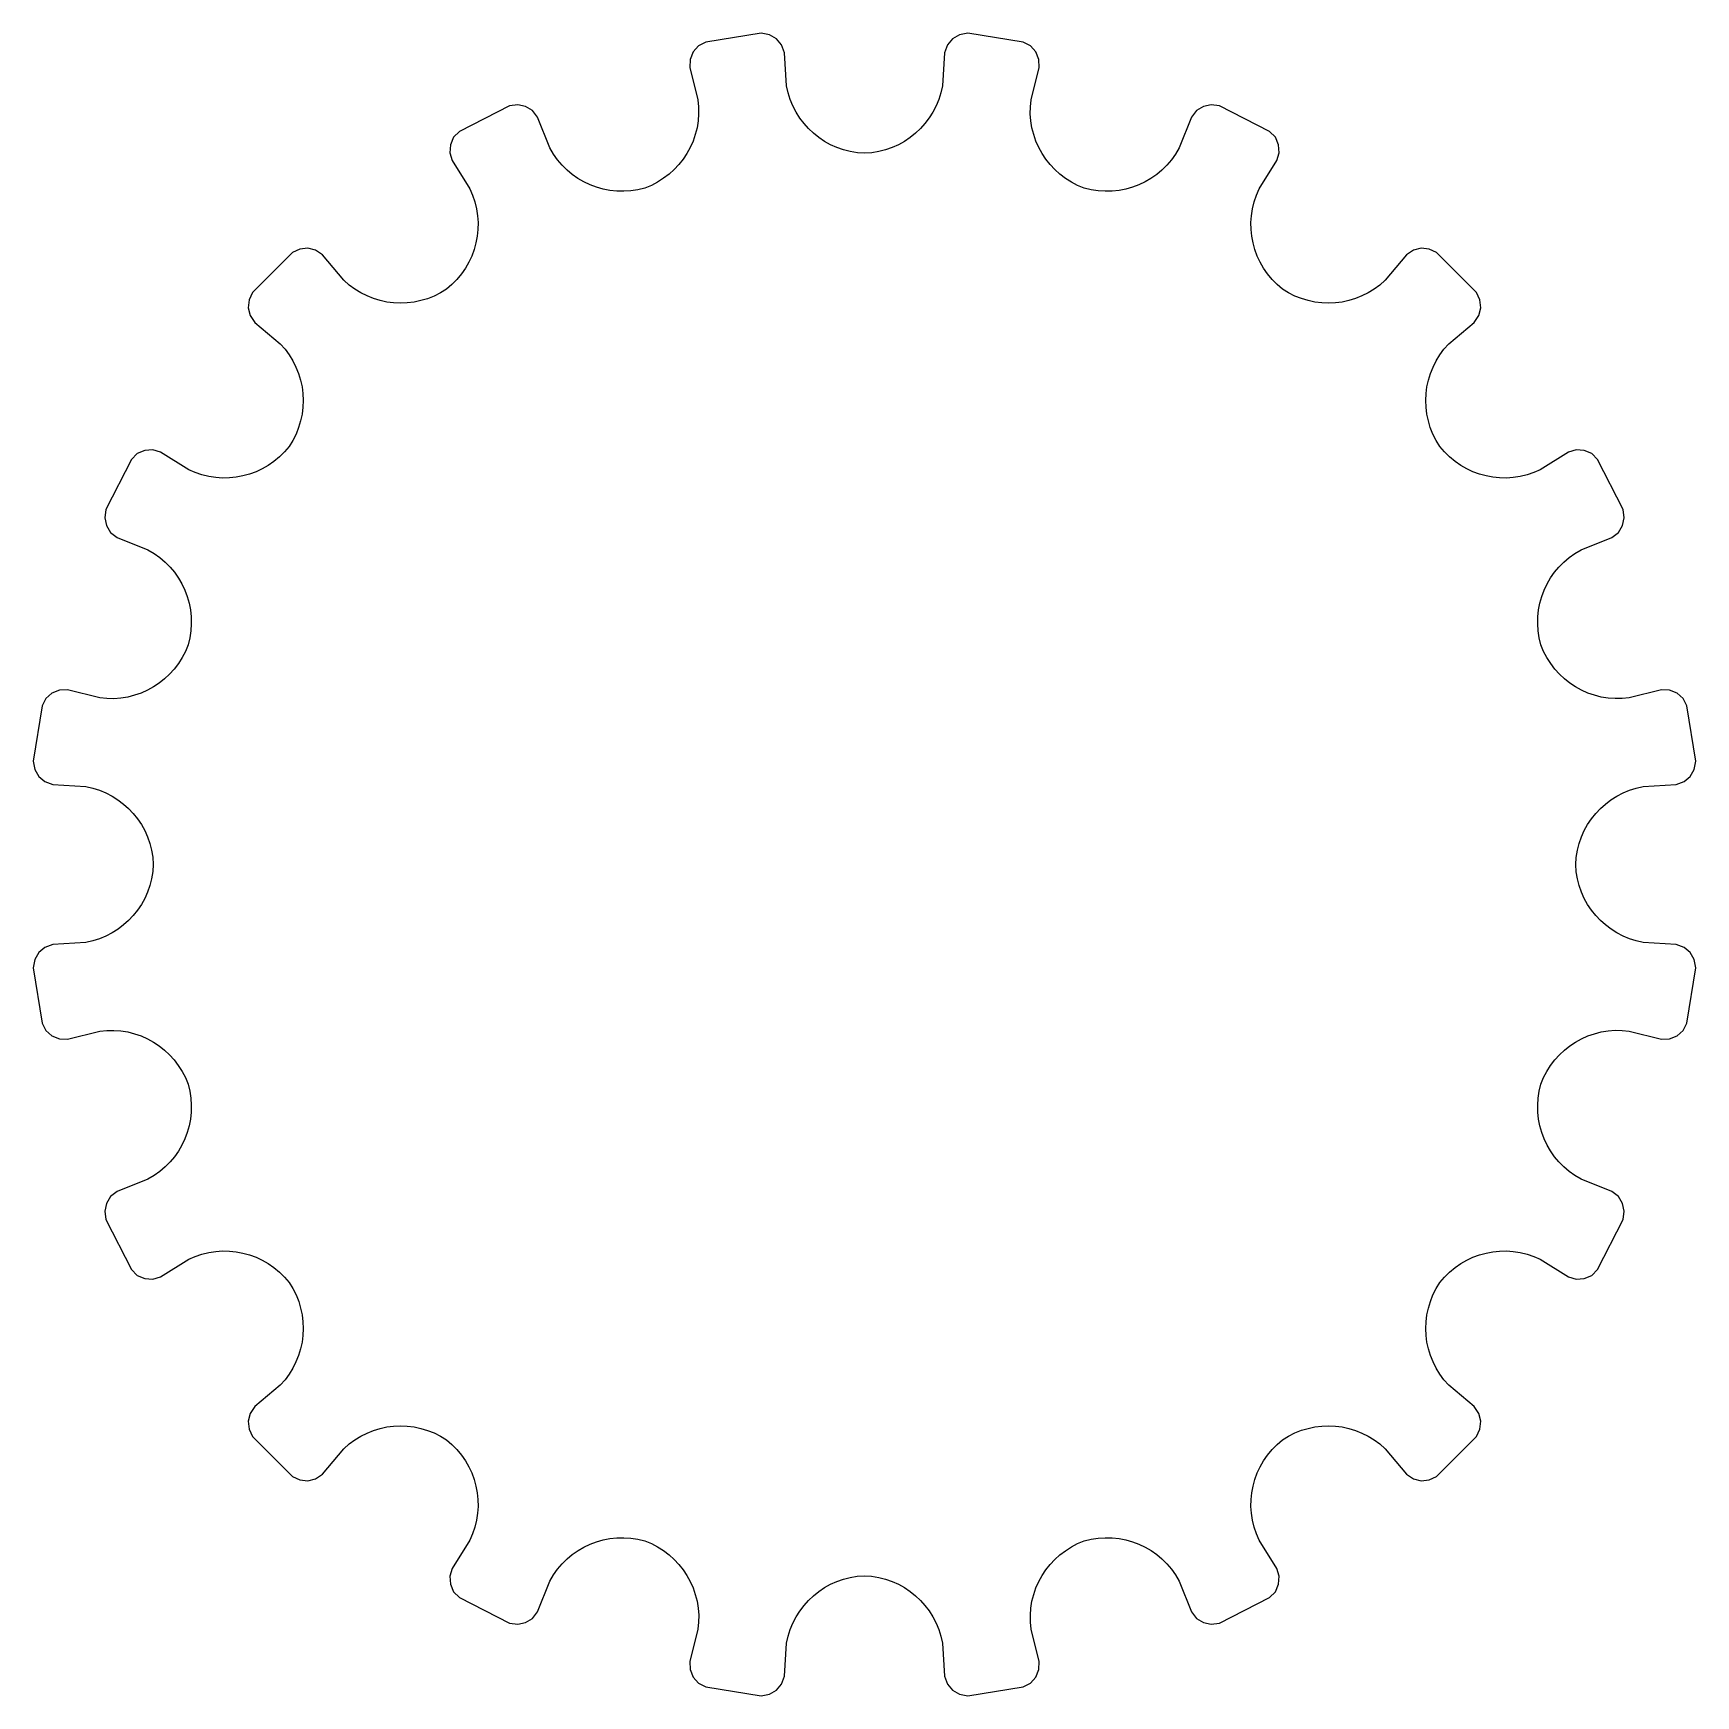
# Model space of a CAD drawing. Extents: x -15.2 to 15.2, y -15.2 to 15.2.
import ezdxf

# ---------------------------------------------------------------- set-up
doc = ezdxf.new("R2010")
doc.units = 0
doc.layers.add('Layer_1', color=7, linetype='CONTINUOUS')

msp = doc.modelspace()

# ---------------------------------------------------------------- linework, layer by layer
at = {"layer": 'Layer_1', "color": 7}
msp.add_lwpolyline([(-1.89, -15.227), (-1.741, -15.2), (-1.614, -15.126), (-1.519, -15.014), (-1.467, -14.871), (-1.427, -14.266), (-1.399, -14.137), (-1.359, -14.014), (-1.31, -13.895), (-1.252, -13.782), (-1.184, -13.675), (-1.108, -13.574), (-1.024, -13.481), (-0.933, -13.394), (-0.835, -13.316), (-0.73, -13.246), (-0.62, -13.185), (-0.504, -13.134), (-0.384, -13.092), (-0.26, -13.06), (-0.132, -13.039), (0, -13.029), (0.131, -13.039), (0.26, -13.06), (0.384, -13.091), (0.505, -13.133), (0.62, -13.185), (0.73, -13.246), (0.835, -13.316), (0.933, -13.394), (1.024, -13.48), (1.108, -13.574), (1.184, -13.674), (1.252, -13.781), (1.31, -13.895), (1.36, -14.013), (1.399, -14.137), (1.427, -14.266), (1.467, -14.871), (1.519, -15.014), (1.614, -15.126), (1.741, -15.2), (1.89, -15.227), (2.908, -15.066), (3.041, -14.994), (3.139, -14.885), (3.195, -14.748), (3.2, -14.597), (3.051, -14.009), (3.039, -13.878), (3.038, -13.748), (3.048, -13.62), (3.068, -13.494), (3.1, -13.371), (3.141, -13.252), (3.192, -13.137), (3.252, -13.027), (3.321, -12.922), (3.399, -12.824), (3.485, -12.732), (3.579, -12.647), (3.68, -12.57), (3.789, -12.501), (3.904, -12.441), (4.026, -12.391), (4.154, -12.36), (4.283, -12.34), (4.411, -12.332), (4.538, -12.335), (4.664, -12.348), (4.788, -12.372), (4.909, -12.406), (5.026, -12.45), (5.14, -12.504), (5.249, -12.567), (5.352, -12.639), (5.449, -12.72), (5.54, -12.81), (5.623, -12.907), (5.699, -13.013), (5.766, -13.127), (5.991, -13.69), (6.084, -13.809), (6.209, -13.887), (6.353, -13.918), (6.503, -13.898), (7.421, -13.43), (7.526, -13.321), (7.585, -13.186), (7.596, -13.039), (7.554, -12.894), (7.231, -12.38), (7.178, -12.26), (7.137, -12.136), (7.107, -12.011), (7.088, -11.885), (7.08, -11.759), (7.082, -11.633), (7.095, -11.508), (7.118, -11.385), (7.152, -11.264), (7.195, -11.146), (7.249, -11.032), (7.312, -10.922), (7.384, -10.817), (7.466, -10.718), (7.558, -10.626), (7.658, -10.54), (7.77, -10.471), (7.886, -10.413), (8.006, -10.365), (8.128, -10.329), (8.252, -10.303), (8.377, -10.287), (8.502, -10.282), (8.628, -10.288), (8.752, -10.304), (8.875, -10.33), (8.996, -10.367), (9.113, -10.414), (9.227, -10.471), (9.337, -10.538), (9.441, -10.615), (9.54, -10.703), (9.928, -11.169), (10.054, -11.253), (10.197, -11.289), (10.343, -11.274), (10.48, -11.208), (11.208, -10.48), (11.274, -10.343), (11.289, -10.197), (11.253, -10.054), (11.169, -9.928), (10.703, -9.54), (10.615, -9.441), (10.538, -9.337), (10.471, -9.227), (10.414, -9.113), (10.367, -8.996), (10.33, -8.875), (10.304, -8.752), (10.288, -8.628), (10.282, -8.502), (10.287, -8.377), (10.303, -8.252), (10.329, -8.128), (10.366, -8.006), (10.413, -7.886), (10.471, -7.77), (10.54, -7.658), (10.626, -7.558), (10.718, -7.466), (10.817, -7.384), (10.922, -7.311), (11.032, -7.248), (11.146, -7.195), (11.264, -7.151), (11.385, -7.118), (11.508, -7.095), (11.633, -7.082), (11.759, -7.079), (11.885, -7.088), (12.011, -7.107), (12.136, -7.137), (12.26, -7.178), (12.38, -7.231), (12.894, -7.554), (13.039, -7.596), (13.186, -7.585), (13.321, -7.526), (13.43, -7.421), (13.898, -6.503), (13.918, -6.353), (13.887, -6.209), (13.809, -6.084), (13.69, -5.991), (13.127, -5.766), (13.013, -5.699), (12.908, -5.623), (12.81, -5.54), (12.72, -5.449), (12.639, -5.352), (12.567, -5.248), (12.504, -5.14), (12.451, -5.026), (12.407, -4.909), (12.372, -4.788), (12.348, -4.664), (12.335, -4.538), (12.332, -4.411), (12.34, -4.283), (12.36, -4.154), (12.391, -4.026), (12.441, -3.904), (12.501, -3.789), (12.569, -3.68), (12.647, -3.579), (12.731, -3.485), (12.824, -3.399), (12.922, -3.321), (13.027, -3.252), (13.137, -3.191), (13.252, -3.14), (13.371, -3.099), (13.494, -3.068), (13.62, -3.047), (13.748, -3.037), (13.878, -3.039), (14.009, -3.051), (14.597, -3.2), (14.748, -3.195), (14.885, -3.139), (14.994, -3.041), (15.066, -2.908), (15.227, -1.89), (15.2, -1.741), (15.126, -1.614), (15.014, -1.519), (14.871, -1.467), (14.266, -1.427), (14.137, -1.399), (14.014, -1.359), (13.895, -1.31), (13.782, -1.252), (13.675, -1.184), (13.574, -1.108), (13.481, -1.024), (13.394, -0.933), (13.316, -0.835), (13.246, -0.73), (13.185, -0.62), (13.134, -0.504), (13.092, -0.384), (13.06, -0.26), (13.039, -0.132), (13.029, 0), (13.039, 0.131), (13.06, 0.26), (13.091, 0.384), (13.133, 0.505), (13.185, 0.62), (13.246, 0.73), (13.316, 0.835), (13.394, 0.933), (13.48, 1.024), (13.574, 1.108), (13.674, 1.184), (13.781, 1.252), (13.895, 1.31), (14.013, 1.36), (14.137, 1.399), (14.266, 1.427), (14.871, 1.467), (15.014, 1.519), (15.126, 1.614), (15.2, 1.741), (15.227, 1.89), (15.066, 2.908), (14.994, 3.041), (14.885, 3.139), (14.748, 3.195), (14.597, 3.2), (14.009, 3.051), (13.878, 3.039), (13.748, 3.038), (13.62, 3.048), (13.494, 3.068), (13.371, 3.1), (13.252, 3.141), (13.137, 3.192), (13.027, 3.252), (12.922, 3.321), (12.824, 3.399), (12.732, 3.485), (12.647, 3.579), (12.57, 3.68), (12.501, 3.789), (12.441, 3.904), (12.391, 4.026), (12.36, 4.154), (12.34, 4.283), (12.332, 4.411), (12.335, 4.538), (12.348, 4.664), (12.372, 4.788), (12.406, 4.909), (12.45, 5.026), (12.504, 5.14), (12.567, 5.249), (12.639, 5.352), (12.72, 5.449), (12.81, 5.54), (12.907, 5.623), (13.013, 5.699), (13.127, 5.766), (13.69, 5.991), (13.809, 6.084), (13.887, 6.209), (13.918, 6.353), (13.898, 6.503), (13.43, 7.421), (13.321, 7.526), (13.186, 7.585), (13.039, 7.596), (12.894, 7.554), (12.38, 7.231), (12.26, 7.178), (12.136, 7.137), (12.011, 7.107), (11.885, 7.088), (11.759, 7.08), (11.633, 7.082), (11.508, 7.095), (11.385, 7.118), (11.264, 7.152), (11.146, 7.195), (11.032, 7.249), (10.922, 7.312), (10.817, 7.384), (10.718, 7.466), (10.626, 7.558), (10.54, 7.658), (10.471, 7.77), (10.413, 7.886), (10.365, 8.006), (10.329, 8.128), (10.303, 8.252), (10.287, 8.377), (10.282, 8.502), (10.288, 8.628), (10.304, 8.752), (10.33, 8.875), (10.367, 8.996), (10.414, 9.113), (10.471, 9.227), (10.538, 9.337), (10.615, 9.441), (10.703, 9.54), (11.169, 9.928), (11.253, 10.054), (11.289, 10.197), (11.274, 10.343), (11.208, 10.48), (10.48, 11.208), (10.343, 11.274), (10.197, 11.289), (10.054, 11.253), (9.928, 11.169), (9.54, 10.703), (9.441, 10.615), (9.337, 10.538), (9.227, 10.471), (9.113, 10.414), (8.996, 10.367), (8.875, 10.33), (8.752, 10.304), (8.628, 10.288), (8.502, 10.282), (8.377, 10.287), (8.252, 10.303), (8.128, 10.329), (8.006, 10.366), (7.886, 10.413), (7.77, 10.471), (7.658, 10.54), (7.558, 10.626), (7.466, 10.718), (7.384, 10.817), (7.311, 10.922), (7.248, 11.032), (7.195, 11.146), (7.151, 11.264), (7.118, 11.385), (7.095, 11.508), (7.082, 11.633), (7.079, 11.759), (7.088, 11.885), (7.107, 12.011), (7.137, 12.136), (7.178, 12.26), (7.231, 12.38), (7.554, 12.894), (7.596, 13.039), (7.585, 13.186), (7.526, 13.321), (7.421, 13.43), (6.503, 13.898), (6.353, 13.918), (6.209, 13.887), (6.084, 13.809), (5.991, 13.69), (5.766, 13.127), (5.699, 13.013), (5.623, 12.908), (5.54, 12.81), (5.449, 12.72), (5.352, 12.639), (5.248, 12.567), (5.14, 12.504), (5.026, 12.451), (4.909, 12.407), (4.788, 12.372), (4.664, 12.348), (4.538, 12.335), (4.411, 12.332), (4.283, 12.34), (4.154, 12.36), (4.026, 12.391), (3.904, 12.441), (3.789, 12.501), (3.68, 12.569), (3.579, 12.647), (3.485, 12.731), (3.399, 12.824), (3.321, 12.922), (3.252, 13.027), (3.191, 13.137), (3.14, 13.252), (3.099, 13.371), (3.068, 13.494), (3.047, 13.62), (3.037, 13.748), (3.039, 13.878), (3.051, 14.009), (3.2, 14.597), (3.195, 14.748), (3.139, 14.885), (3.041, 14.994), (2.908, 15.066), (1.89, 15.227), (1.741, 15.2), (1.614, 15.126), (1.519, 15.014), (1.467, 14.871), (1.427, 14.266), (1.399, 14.137), (1.359, 14.014), (1.31, 13.895), (1.252, 13.782), (1.184, 13.675), (1.108, 13.574), (1.024, 13.481), (0.933, 13.394), (0.835, 13.316), (0.73, 13.246), (0.62, 13.185), (0.504, 13.134), (0.384, 13.092), (0.26, 13.06), (0.132, 13.039), (0, 13.029), (-0.131, 13.039), (-0.26, 13.06), (-0.384, 13.091), (-0.505, 13.133), (-0.62, 13.185), (-0.73, 13.246), (-0.835, 13.316), (-0.933, 13.394), (-1.024, 13.48), (-1.108, 13.574), (-1.184, 13.674), (-1.252, 13.781), (-1.31, 13.895), (-1.36, 14.013), (-1.399, 14.137), (-1.427, 14.266), (-1.467, 14.871), (-1.519, 15.014), (-1.614, 15.126), (-1.741, 15.2), (-1.89, 15.227), (-2.908, 15.066), (-3.041, 14.994), (-3.139, 14.885), (-3.195, 14.748), (-3.2, 14.597), (-3.051, 14.009), (-3.039, 13.878), (-3.038, 13.748), (-3.048, 13.62), (-3.068, 13.494), (-3.1, 13.371), (-3.141, 13.252), (-3.192, 13.137), (-3.252, 13.027), (-3.321, 12.922), (-3.399, 12.824), (-3.485, 12.732), (-3.579, 12.647), (-3.68, 12.57), (-3.789, 12.501), (-3.904, 12.441), (-4.026, 12.391), (-4.154, 12.36), (-4.283, 12.34), (-4.411, 12.332), (-4.538, 12.335), (-4.664, 12.348), (-4.788, 12.372), (-4.909, 12.406), (-5.026, 12.45), (-5.14, 12.504), (-5.249, 12.567), (-5.352, 12.639), (-5.449, 12.72), (-5.54, 12.81), (-5.623, 12.907), (-5.699, 13.013), (-5.766, 13.127), (-5.991, 13.69), (-6.084, 13.809), (-6.209, 13.887), (-6.353, 13.918), (-6.503, 13.898), (-7.421, 13.43), (-7.526, 13.321), (-7.585, 13.186), (-7.596, 13.039), (-7.554, 12.894), (-7.231, 12.38), (-7.178, 12.26), (-7.137, 12.136), (-7.107, 12.011), (-7.088, 11.885), (-7.08, 11.759), (-7.082, 11.633), (-7.095, 11.508), (-7.118, 11.385), (-7.152, 11.264), (-7.195, 11.146), (-7.249, 11.032), (-7.312, 10.922), (-7.384, 10.817), (-7.466, 10.718), (-7.558, 10.626), (-7.658, 10.54), (-7.77, 10.471), (-7.886, 10.413), (-8.006, 10.365), (-8.128, 10.329), (-8.252, 10.303), (-8.377, 10.287), (-8.502, 10.282), (-8.628, 10.288), (-8.752, 10.304), (-8.875, 10.33), (-8.996, 10.367), (-9.113, 10.414), (-9.227, 10.471), (-9.337, 10.538), (-9.441, 10.615), (-9.54, 10.703), (-9.928, 11.169), (-10.054, 11.253), (-10.197, 11.289), (-10.343, 11.274), (-10.48, 11.208), (-11.208, 10.48), (-11.274, 10.343), (-11.289, 10.197), (-11.253, 10.054), (-11.169, 9.928), (-10.703, 9.54), (-10.615, 9.441), (-10.538, 9.337), (-10.471, 9.227), (-10.414, 9.113), (-10.367, 8.996), (-10.33, 8.875), (-10.304, 8.752), (-10.288, 8.628), (-10.282, 8.502), (-10.287, 8.377), (-10.303, 8.252), (-10.329, 8.128), (-10.366, 8.006), (-10.413, 7.886), (-10.471, 7.77), (-10.54, 7.658), (-10.626, 7.558), (-10.718, 7.466), (-10.817, 7.384), (-10.922, 7.311), (-11.032, 7.248), (-11.146, 7.195), (-11.264, 7.151), (-11.385, 7.118), (-11.508, 7.095), (-11.633, 7.082), (-11.759, 7.079), (-11.885, 7.088), (-12.011, 7.107), (-12.136, 7.137), (-12.26, 7.178), (-12.38, 7.231), (-12.894, 7.554), (-13.039, 7.596), (-13.186, 7.585), (-13.321, 7.526), (-13.43, 7.421), (-13.898, 6.503), (-13.918, 6.353), (-13.887, 6.209), (-13.809, 6.084), (-13.69, 5.991), (-13.127, 5.766), (-13.013, 5.699), (-12.908, 5.623), (-12.81, 5.54), (-12.72, 5.449), (-12.639, 5.352), (-12.567, 5.248), (-12.504, 5.14), (-12.451, 5.026), (-12.407, 4.909), (-12.372, 4.788), (-12.348, 4.664), (-12.335, 4.538), (-12.332, 4.411), (-12.34, 4.283), (-12.36, 4.154), (-12.391, 4.026), (-12.441, 3.904), (-12.501, 3.789), (-12.569, 3.68), (-12.647, 3.579), (-12.731, 3.485), (-12.824, 3.399), (-12.922, 3.321), (-13.027, 3.252), (-13.137, 3.191), (-13.252, 3.14), (-13.371, 3.099), (-13.494, 3.068), (-13.62, 3.047), (-13.748, 3.037), (-13.878, 3.039), (-14.009, 3.051), (-14.597, 3.2), (-14.748, 3.195), (-14.885, 3.139), (-14.994, 3.041), (-15.066, 2.908), (-15.227, 1.89), (-15.2, 1.741), (-15.126, 1.614), (-15.014, 1.519), (-14.871, 1.467), (-14.266, 1.427), (-14.137, 1.399), (-14.014, 1.359), (-13.895, 1.31), (-13.782, 1.252), (-13.675, 1.184), (-13.574, 1.108), (-13.481, 1.024), (-13.394, 0.933), (-13.316, 0.835), (-13.246, 0.73), (-13.185, 0.62), (-13.134, 0.504), (-13.092, 0.384), (-13.06, 0.26), (-13.039, 0.132), (-13.029, 0), (-13.039, -0.131), (-13.06, -0.26), (-13.091, -0.384), (-13.133, -0.505), (-13.185, -0.62), (-13.246, -0.73), (-13.316, -0.835), (-13.394, -0.933), (-13.48, -1.024), (-13.574, -1.108), (-13.674, -1.184), (-13.781, -1.252), (-13.895, -1.31), (-14.013, -1.36), (-14.137, -1.399), (-14.266, -1.427), (-14.871, -1.467), (-15.014, -1.519), (-15.126, -1.614), (-15.2, -1.741), (-15.227, -1.89), (-15.066, -2.908), (-14.994, -3.041), (-14.885, -3.139), (-14.748, -3.195), (-14.597, -3.2), (-14.009, -3.051), (-13.878, -3.039), (-13.748, -3.038), (-13.62, -3.048), (-13.494, -3.068), (-13.371, -3.1), (-13.252, -3.141), (-13.137, -3.192), (-13.027, -3.252), (-12.922, -3.321), (-12.824, -3.399), (-12.732, -3.485), (-12.647, -3.579), (-12.57, -3.68), (-12.501, -3.789), (-12.441, -3.904), (-12.391, -4.026), (-12.36, -4.154), (-12.34, -4.283), (-12.332, -4.411), (-12.335, -4.538), (-12.348, -4.664), (-12.372, -4.788), (-12.406, -4.909), (-12.45, -5.026), (-12.504, -5.14), (-12.567, -5.249), (-12.639, -5.352), (-12.72, -5.449), (-12.81, -5.54), (-12.907, -5.623), (-13.013, -5.699), (-13.127, -5.766), (-13.69, -5.991), (-13.809, -6.084), (-13.887, -6.209), (-13.918, -6.353), (-13.898, -6.503), (-13.43, -7.421), (-13.321, -7.526), (-13.186, -7.585), (-13.039, -7.596), (-12.894, -7.554), (-12.38, -7.231), (-12.26, -7.178), (-12.136, -7.137), (-12.011, -7.107), (-11.885, -7.088), (-11.759, -7.08), (-11.633, -7.082), (-11.508, -7.095), (-11.385, -7.118), (-11.264, -7.152), (-11.146, -7.195), (-11.032, -7.249), (-10.922, -7.312), (-10.817, -7.384), (-10.718, -7.466), (-10.626, -7.558), (-10.54, -7.658), (-10.471, -7.77), (-10.413, -7.886), (-10.365, -8.006), (-10.329, -8.128), (-10.303, -8.252), (-10.287, -8.377), (-10.282, -8.502), (-10.288, -8.628), (-10.304, -8.752), (-10.33, -8.875), (-10.367, -8.996), (-10.414, -9.113), (-10.471, -9.227), (-10.538, -9.337), (-10.615, -9.441), (-10.703, -9.54), (-11.169, -9.928), (-11.253, -10.054), (-11.289, -10.197), (-11.274, -10.343), (-11.208, -10.48), (-10.48, -11.208), (-10.343, -11.274), (-10.197, -11.289), (-10.054, -11.253), (-9.928, -11.169), (-9.54, -10.703), (-9.441, -10.615), (-9.337, -10.538), (-9.227, -10.471), (-9.113, -10.414), (-8.996, -10.367), (-8.875, -10.33), (-8.752, -10.304), (-8.628, -10.288), (-8.502, -10.282), (-8.377, -10.287), (-8.252, -10.303), (-8.128, -10.329), (-8.006, -10.366), (-7.886, -10.413), (-7.77, -10.471), (-7.658, -10.54), (-7.558, -10.626), (-7.466, -10.718), (-7.384, -10.817), (-7.311, -10.922), (-7.248, -11.032), (-7.195, -11.146), (-7.151, -11.264), (-7.118, -11.385), (-7.095, -11.508), (-7.082, -11.633), (-7.079, -11.759), (-7.088, -11.885), (-7.107, -12.011), (-7.137, -12.136), (-7.178, -12.26), (-7.231, -12.38), (-7.554, -12.894), (-7.596, -13.039), (-7.585, -13.186), (-7.526, -13.321), (-7.421, -13.43), (-6.503, -13.898), (-6.353, -13.918), (-6.209, -13.887), (-6.084, -13.809), (-5.991, -13.69), (-5.766, -13.127), (-5.699, -13.013), (-5.623, -12.908), (-5.54, -12.81), (-5.449, -12.72), (-5.352, -12.639), (-5.248, -12.567), (-5.14, -12.504), (-5.026, -12.451), (-4.909, -12.407), (-4.788, -12.372), (-4.664, -12.348), (-4.538, -12.335), (-4.411, -12.332), (-4.283, -12.34), (-4.154, -12.36), (-4.026, -12.391), (-3.904, -12.441), (-3.789, -12.501), (-3.68, -12.569), (-3.579, -12.647), (-3.485, -12.731), (-3.399, -12.824), (-3.321, -12.922), (-3.252, -13.027), (-3.191, -13.137), (-3.14, -13.252), (-3.099, -13.371), (-3.068, -13.494), (-3.047, -13.62), (-3.037, -13.748), (-3.039, -13.878), (-3.051, -14.009), (-3.2, -14.597), (-3.195, -14.748), (-3.139, -14.885), (-3.041, -14.994), (-2.908, -15.066)], close=True, dxfattribs=at)

doc.saveas('drawing.dxf')
